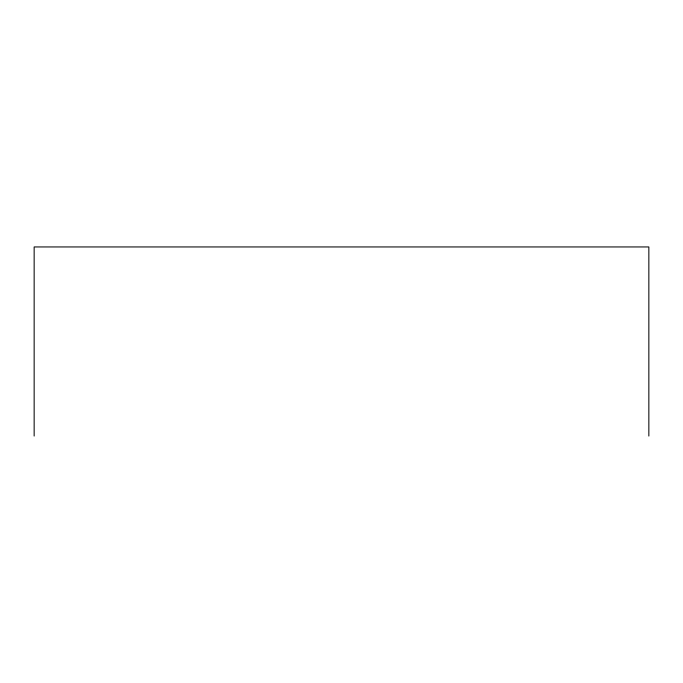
<?xml version="1.0" encoding="UTF-8"?>
<svg xmlns="http://www.w3.org/2000/svg" width="683" height="683" viewBox="0 0 683 683"><rect width="100%" height="100%" fill="white"/><g stroke="black" fill="none" stroke-linecap="round" stroke-linejoin="round"><path stroke-width="1.02" d="M648.85 436.053L648.85 246.947L34.15 246.947L34.15 436.053"/></g></svg>
